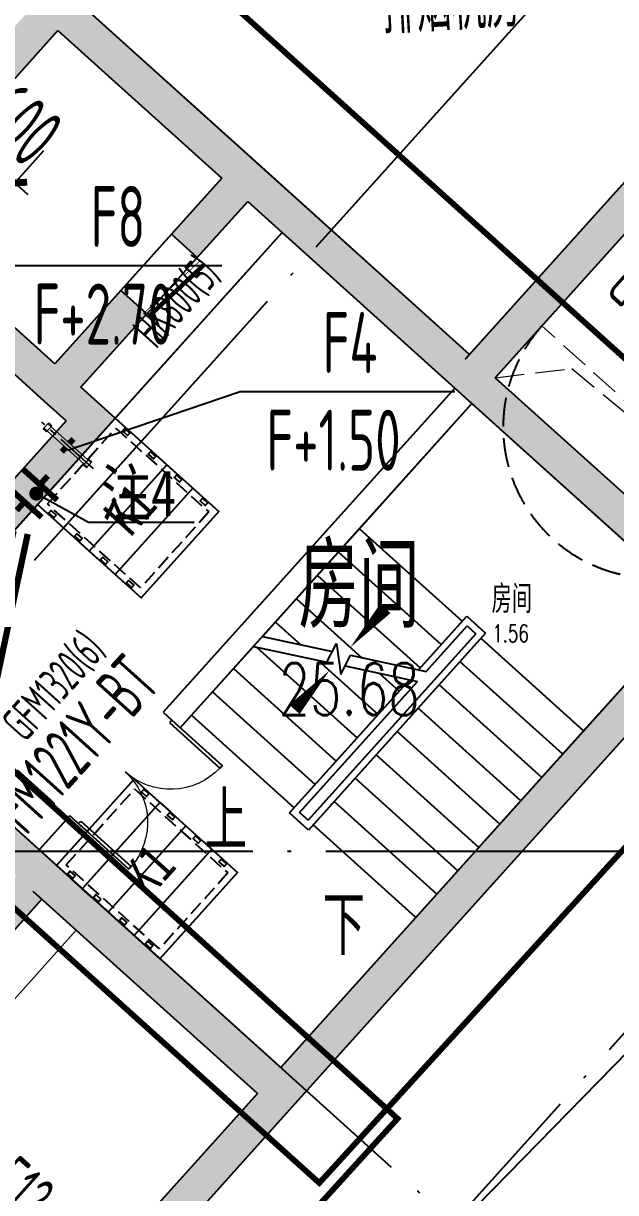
# Model space of a CAD drawing. Extents: x -473190 to 2138458, y -81875 to 2633646.
# Drawn here: x 1084109 to 1089212, y 51005 to 61070 of the extents above; entities that cross this region are included whole.
import ezdxf

# ---------------------------------------------------------------- set-up
doc = ezdxf.new("R2010")
doc.units = 0
doc.header["$LTSCALE"] = 1000
for name, pattern in [('__DASH', [0.35, 0.25, -0.1]), ('CENTER2', [1.125, 0.75, -0.125, 0.125, -0.125]), ('CONTINOUS', [0]), ('DASH', [0.35, 0.25, -0.1]), ('DOTE', [2.42, 2, -0.2, 0.02, -0.2])]:
    doc.linetypes.add(name, pattern=pattern)
for name, color, linetype in [('A-DIM_SYMB', 3, 'Continuous'), ('A-PUB_TEXT', 7, 'Continuous'), ('A-STAIR', 3, 'Continuous'), ('A-WALL', 2, 'Continuous'), ('CASING', 1, 'Continuous'), ('CASING-TEXT', 1, 'CONTINOUS'), ('DOOR_FIRE', 4, 'Continuous'), ('DOOR_FIRE_TEXT', 7, 'Continuous'), ('DOTE', 1, 'DOTE'), ('PUB_HATCH', 8, 'Continuous'), ('RF-JSK', 9, 'Continuous'), ('RF-M', 4, 'Continuous'), ('RF-MBH', 11, 'Continuous'), ('RF-QT', 30, 'Continuous'), ('SPACE', 7, 'Continuous'), ('STAIR', 2, 'Continuous'), ('TEL_LEAD', 3, 'Continuous'), ('TEL_TEXT', 7, 'Continuous'), ('TH_TEXT', 7, 'Continuous'), ('人防电气套管', 6, 'Continuous'), ('人防通风设备', 240, 'Continuous'), ('图层1', 7, 'Continuous'), ('索引线', 252, 'Continuous'), ('设备轴线', 8, 'Continuous')]:
    doc.layers.add(name, color=color, linetype=linetype)
for name, color, linetype, lineweight in [('HOLE', 52, 'Continuous', 15), ('RF-WZ', 110, 'Continuous', 0), ('人防风管', 20, 'Continuous', 13), ('预留穿墙', 1, 'CONTINOUS', 13)]:
    doc.layers.add(name, color=color, linetype=linetype, lineweight=lineweight)
doc.styles.add('8B2_02', font='tssdeng.shx', dxfattribs={"width": 0.6, "bigfont": 'TSSDCHN.shx'})
doc.styles.add('_TCH_DIM', font='SIMPLEX', dxfattribs={"bigfont": 'GBCBIG'})
doc.styles.add('_TCH_DIM_T3', font='tssdeng.shx', dxfattribs={"width": 0.564706, "bigfont": '@@@tssdchn.shx'})
doc.styles.add('_TCH_SPACE', font='SIMPLEX', dxfattribs={"height": 5, "bigfont": 'GBCBIG'})
doc.styles.add('_TCH_WINDOW', font='tssdeng.shx', dxfattribs={"width": 0.8, "height": 3.5, "bigfont": 'tssdchn.shx'})
doc.styles.add('TYDG_01', font='', dxfattribs={"width": 0.8})
doc.styles.add('TYDG_02', font='TSSDENG', dxfattribs={"width": 0.8, "bigfont": 'TSSDCHN'})
doc.styles.add('宋体', font='', dxfattribs={"width": 0.8})
doc.styles.get('TYDG_01').set_extended_font_data('SimSun')
doc.styles.get('宋体').set_extended_font_data('SimSun')
doc.dimstyles.new('_TCH_ARCH&&150', dxfattribs={"dimtxt": 525, "dimasz": 150, "dimexe": 375, "dimexo": 450, "dimgap": 150, "dimtad": 1, "dimdec": 0, "dimzin": 0, "dimdsep": 46, "dimtxsty": '_TCH_DIM_T3', "dimblk": 'ARCHTICK', "dimcen": 0.09, "dimclrt": 7, "dimazin": 2, "dimtfac": 1, "dimtdec": 0, "dimtix": 1, "dimtmove": 2, "dimatfit": 3, "dimfxl": 0, "dimtolj": 1, "dimtzin": 0, "dimarcsym": 0})

# ---------------------------------------------------------------- blocks, each defined once
blk = doc.blocks.new('A$C031B73C8')
at = {"layer": 'HOLE', "linetype": 'DASH'}
blk.add_lwpolyline([(164869.7, -101176.3), (164468.2, -101622.2), (166400.4, -103361.9), (166801.9, -102916)], close=True, dxfattribs=at)
blk.add_lwpolyline([(164468.2, -101622.2), (165126.5, -101544.2), (166801.9, -102916)], dxfattribs=at)
at = {"layer": 'SPACE', "style": '_TCH_SPACE'}
blk.add_text('房间', height=241.13, dxfattribs=at).set_placement((164436.7, -103648.5))
at = {"layer": 'SPACE', "style": '_TCH_SPACE', "width": 0.705882}
blk.add_text('1.56', height=148.75, dxfattribs=at).set_placement((164442.1, -103897.9))
blk = doc.blocks.new('RFJSK1')
at = {"layer": 'RF-JSK'}
for p, q in [((220418, 104411), (220418, 104351)), ((221398, 104411), (221398, 104351)), ((220418, 104111), (220418, 104051)), ((221398, 104111), (221398, 104051)), ((220418, 103811), (220418, 103751)), ((221398, 103811), (221398, 103751)), ((220418, 103511), (220418, 103451)), ((221398, 103511), (221398, 103451))]:
    blk.add_line(p, q, dxfattribs=at)
for points in [[(220408, 104531), (221408, 104531), (221408, 103331), (220408, 103331), (220408, 104531)], [(220408, 104411), (220408, 104531), (221408, 104531), (221408, 104411)], [(220408, 104411), (220448, 104411), (220448, 104351), (220408, 104351)], [(221408, 104411), (221368, 104411), (221368, 104351), (221408, 104351)], [(221408, 104351), (221408, 104231), (220408, 104231), (220408, 104351)], [(220408, 104111), (220408, 104231), (221408, 104231), (221408, 104111)], [(220408, 104111), (220448, 104111), (220448, 104051), (220408, 104051)], [(221408, 104111), (221368, 104111), (221368, 104051), (221408, 104051)], [(221408, 104051), (221408, 103931), (220408, 103931), (220408, 104051)], [(220408, 103811), (220408, 103931), (221408, 103931), (221408, 103811)], [(220408, 103811), (220448, 103811), (220448, 103751), (220408, 103751)], [(221408, 103811), (221368, 103811), (221368, 103751), (221408, 103751)], [(221408, 103751), (221408, 103631), (220408, 103631), (220408, 103751)], [(220408, 103511), (220408, 103631), (221408, 103631), (221408, 103511)], [(220408, 103511), (220448, 103511), (220448, 103451), (220408, 103451)], [(221408, 103511), (221368, 103511), (221368, 103451), (221408, 103451)], [(221408, 103451), (221408, 103331), (220408, 103331), (220408, 103451)]]:
    blk.add_lwpolyline(points, dxfattribs=at)
at = {"layer": 'RF-JSK', "linetype": '__DASH', "ltscale": 0.5}
blk.add_lwpolyline([(220468, 104471), (221348, 104471), (221348, 103391), (220468, 103391)], close=True, dxfattribs=at)
at = {"layer": 'RF-JSK', "color": 110, "style": 'TYDG_01', "width": 0.8}
blk.add_text('K1', height=339.9, dxfattribs=at).set_placement((220727, 103744))
blk = doc.blocks.new('$DorLib2D$00000002')
for p, q in [((-0.5, 0), (-0.5, 0.4875)), ((-0.475, 0.4875), (-0.5, 0.4875)), ((-0.475, 0), (-0.475, 0.4875)), ((0.475, 0), (0.475, 0.4875)), ((0.475, 0.4875), (0.5, 0.4875)), ((0.5, 0), (0.5, 0.4875)), ((-0.5, 0), (-0.475, 0)), ((0.5, 0), (0.475, 0))]:
    blk.add_line(p, q)
at = {"lineweight": 13}
for centre, start, end in [((-0.4875, 0), 0, 88.53072), ((0.4875, 0), 91.46928, 180)]:
    blk.add_arc(centre, 0.4875, start, end, dxfattribs=at)
blk = doc.blocks.new('$DorLib2D$00000196')
at = {"color": 0}
for p, q in [((-0.5, 0.357), (0.366, 0.857)), ((-0.5, -0.357), (0.366, -0.857)), ((-0.557, -0.456), (0.309, -0.956))]:
    blk.add_line(p, q, dxfattribs=at)
at = {"color": 0, "const_width": 0.0714}
blk.add_lwpolyline([(-0.557, 0.456), (0.309, 0.956)], dxfattribs=at)
blk = doc.blocks.new('$WINLIB2D$00000039')
at = {"color": 0}
for points in [[(-0.5, 0.5), (-0.5, -0.5)], [(0.5, 0.5), (-0.5, 0.5)], [(0.5, -0.5), (0.5, 0.5)], [(-0.5, 0.1667), (0.5, 0.1667)], [(-0.3839, -0.1667), (-0.448, 0.1667)], [(-0.3159, -0.1667), (-0.38, 0.1667)], [(-0.2479, -0.1667), (-0.312, 0.1667)], [(-0.1799, -0.1667), (-0.244, 0.1667)], [(-0.1119, -0.1667), (-0.176, 0.1667)], [(-0.0439, -0.1667), (-0.108, 0.1667)], [(0.0241, -0.1667), (-0.04, 0.1667)], [(0.0921, -0.1667), (0.028, 0.1667)], [(0.16, -0.1667), (0.0959, 0.1667)], [(0.228, -0.1667), (0.1639, 0.1667)], [(0.296, -0.1667), (0.2319, 0.1667)], [(0.364, -0.1667), (0.2999, 0.1667)], [(0.432, -0.1667), (0.3679, 0.1667)], [(0.5, -0.1667), (0.4359, 0.1667)], [(-0.4519, -0.1667), (-0.5, 0.0836)], [(-0.5, -0.1667), (0.5, -0.1667)], [(0.5, -0.5), (-0.5, -0.5)]]:
    blk.add_lwpolyline(points, dxfattribs=at)
blk = doc.blocks.new('$DorLib2D$00000249')
at = {"color": 0}
for points, const_width in [([(-0.504, 0.274), (0.492, 0.361)], 0.06), ([(-0.5, 0.2), (-0.254, 0.221)], 0.01), ([(-0.156, 0.23), (0.13, 0.255)], 0.01), ([(0.207, 0.262), (0.496, 0.287)], 0.01)]:
    blk.add_lwpolyline(points, dxfattribs=dict(at, const_width=const_width))
blk = doc.blocks.new('$DorLib2D$00000192')
at = {"color": 0}
blk.add_line((-0.5, 0.125), (0.366, 0.625), dxfattribs=at)
at = {"color": 0, "const_width": 0.0417}
blk.add_lwpolyline([(-0.5417, 0.1972), (0.3244, 0.6972)], dxfattribs=at)
blk = doc.blocks.new('afasgasg')
at = {"layer": 'PUB_HATCH'}
for points in [[(498718.7, -756298.7), (498859.9, -756291.3), (500298.6, -754693.5), (500276.4, -754269.9), (498637, -756090.6)], [(500276.4, -754269.9), (500298.6, -754693.5), (501710.5, -755964.9), (501862.2, -756020.7), (502022.8, -755842.3)], [(503925.2, -757689.8), (504066.4, -757682.4), (505404.7, -756196.1), (505516.3, -755623.8), (503843.5, -757481.7)], [(501862.2, -756020.7), (501933.5, -756165.6), (503865.7, -757905.4), (503925.2, -757689.8), (503843.5, -757481.7), (502022.8, -755842.3)], [(501710.5, -755964.9), (501275.6, -756447.9), (501498.6, -756648.7), (501933.5, -756165.6), (501862.2, -756020.7)], [(500343.2, -757707.6), (500271.9, -757562.7), (498859.9, -756291.3), (498718.7, -756298.7), (498659.2, -756514.2), (500182.6, -757886)], [(500494.9, -757763.4), (501063.6, -757131.7), (500840.7, -756931), (500271.9, -757562.7), (500343.2, -757707.6)], [(500368.4, -758053.3), (500792.1, -758031), (500494.9, -757763.4), (500343.2, -757707.6), (500182.6, -757886)], [(503925.2, -757689.8), (503865.7, -757905.4), (505797.8, -759645.1), (505939.1, -759637.7), (505998.6, -759422.2), (504066.4, -757682.4)], [(500368.4, -758053.3), (499699.3, -758796.4), (499922.2, -758997.1), (500792.1, -758031)], [(505939.1, -759637.7), (505797.8, -759645.1), (502218, -763620.9), (502158.5, -763836.5), (502240.2, -764044.6), (506020.8, -759845.9)], [(500088.1, -762026.1), (500248.7, -761847.7), (498650.9, -760409.1), (498521.6, -760373.4), (498450.2, -760632.1), (499936.4, -761970.3)], [(500085.1, -762104.1), (500285.8, -761881.2), (500248.7, -761847.7), (500088.1, -762026.1), (500159.4, -762171.1)], [(502158.5, -763836.5), (502218, -763620.9), (500285.8, -761881.2), (500085.1, -762104.1), (502017.3, -763843.9)], [(499936.4, -761970.3), (499367.7, -762602), (499590.6, -762802.7), (500159.4, -762171.1), (500088.1, -762026.1)], [(502158.5, -763836.5), (502017.3, -763843.9), (500377.9, -765664.6), (500600.8, -765865.3), (502240.2, -764044.6)]]:
    blk.add_hatch(color=256, dxfattribs=at).paths.add_polyline_path(points)
at = {"color": 2}
blk.add_lwpolyline([(503843.5, -757481.7), (503810, -757518.8), (507055.3, -753914.6), (503488.2, -750702.8), (500276.4, -754269.9), (503843.5, -757481.7)], dxfattribs=at)
at = {"color": 2, "elevation": -650}
blk.add_lwpolyline([(498650.9, -760409.1), (502230.7, -756433.3), (505797.8, -759645.1), (502218, -763620.9), (498650.9, -760409.1)], dxfattribs=at)
at = {"color": 4}
blk.add_lwpolyline([(500792.1, -758031), (502230.7, -756433.3)], dxfattribs=at)
at = {"layer": 'A-DIM_SYMB'}
for points in [[(502827.5, -762010, 0, 0, 0), (504848.3, -759765.7, 0, 0, 0), (503845, -758862.4, 0, 0, 0), (502817.9, -760003.1, 0, 120, 0), (503119, -759668.7, 0, 0, 0)], [(501824.2, -761106.7, 0, 0, 0), (502637.2, -760203.7, 0, 120, 0), (502336.1, -760538.2, 0, 0, 0)]]:
    blk.add_lwpolyline(points, format="xyseb", dxfattribs=at)
at = {"layer": 'A-STAIR'}
for p, q in [((503865.7, -757905.4), (502895.4, -758982.9)), ((505797.8, -759645.1), (503865.7, -757905.4)), ((502060.3, -759910.5), (502895.4, -758982.9)), ((502895.4, -758982.9), (503779.8, -759779.2)), ((502895.4, -758982.9), (503779.8, -759779.2)), ((502714.8, -759183.6), (503599.1, -759979.8)), ((502534.1, -759384.2), (503418.4, -760180.5)), ((502353.4, -759584.9), (502917.3, -760092.6)), ((504827.6, -760722.7), (505797.8, -759645.1)), ((502172.8, -759785.5), (502389.1, -759980.4)), ((503404.3, -760196.1), (503819.9, -759734.6)), ((503472.1, -760210.6), (503824.4, -759819.3)), ((503472.1, -760210.6), (503824.4, -759819.3)), ((503819.9, -759734.6), (503983.4, -759881.8)), ((503824.4, -759819.3), (503898.7, -759886.3)), ((503824.4, -759819.3), (503898.7, -759886.3)), ((502060.3, -759910.5), (502663.2, -760038.6)), ((503898.7, -759886.3), (502453.3, -761491.5)), ((503898.7, -759886.3), (502453.3, -761491.5)), ((503983.4, -759881.8), (502457.8, -761576.2)), ((504827.6, -760722.7), (503943.3, -759926.4)), ((503943.3, -759926.4), (504827.6, -760722.7)), ((501450.1, -760588.1), (501983, -759996.3)), ((501983, -759996.3), (502616.2, -760130.9)), ((502009.6, -760001.9), (502876.4, -760782.4)), ((502616.2, -760130.9), (502697.2, -759971.9)), ((502697.2, -759971.9), (502734.6, -760238.2)), ((502537.8, -760114.2), (503057.1, -760581.8)), ((502734.6, -760238.2), (502819.4, -760071.8)), ((502819.4, -760071.8), (503472.1, -760210.6)), ((504646.9, -760923.3), (503762.6, -760127.1)), ((501811.4, -760186.8), (502695.8, -760983.1)), ((502772.4, -760164.1), (503394.8, -760296.4)), ((503066, -760226.5), (503237.8, -760381.1)), ((502294.3, -761429), (503327.1, -760282)), ((502379, -761424.5), (503394.8, -760296.4)), ((502379, -761424.5), (503394.8, -760296.4)), ((504466.3, -761124), (503581.9, -760327.7)), ((501630.8, -760387.5), (502515.1, -761183.7)), ((504285.6, -761324.6), (503401.3, -760528.4)), ((501450.1, -760588.1), (502334.4, -761384.4)), ((504104.9, -761525.3), (503220.6, -760729)), ((504827.6, -760722.7), (503382.3, -762327.9)), ((503924.3, -761725.9), (503039.9, -760929.7)), ((503743.6, -761926.6), (502859.3, -761130.3)), ((503562.9, -762127.2), (502678.6, -761330.9)), ((502457.8, -761576.2), (502294.3, -761429)), ((502453.3, -761491.5), (502379, -761424.5)), ((502379, -761424.5), (502453.3, -761491.5)), ((503382.3, -762327.9), (502497.9, -761531.6))]:
    blk.add_line(p, q, dxfattribs=at)
at = {"layer": 'A-WALL'}
for p, q in [((503717, -757771.5), (501204.2, -760562.4)), ((501352.8, -760696.2), (503865.7, -757905.4)), ((501204.2, -760562.4), (501352.8, -760696.2)), ((500401.2, -761454.2), (500137.2, -761747.4)), ((500549.8, -761588), (500401.2, -761454.2)), ((500285.8, -761881.2), (500549.8, -761588))]:
    blk.add_line(p, q, dxfattribs=at)
at = {"layer": 'RF-M'}
for p, q in [((501275.6, -756447.9), (500840.7, -756931)), ((501498.6, -756648.7), (501063.6, -757131.7))]:
    blk.add_line(p, q, dxfattribs=at)
at = {"layer": 'RF-M', "lineweight": 15}
for p, q in [((501176.9, -757603.7), (501846, -756860.6)), ((499018, -764036.5), (500456.7, -762438.7, -325))]:
    blk.add_line(p, q, dxfattribs=at)
at = {"layer": 'RF-QT'}
for p, q in [((500276.4, -754269.9), (502022.8, -755842.3)), ((498859.9, -756291.3), (500298.6, -754693.5)), ((500298.6, -754693.5), (501710.5, -755964.9)), ((503843.5, -757481.7), (505516.3, -755623.8)), ((502022.8, -755842.3), (503843.5, -757481.7)), ((501710.5, -755964.9), (501275.6, -756447.9)), ((501498.6, -756648.7), (501933.5, -756165.6)), ((501933.5, -756165.6), (503865.7, -757905.4)), ((504066.4, -757682.4), (505404.7, -756196.1)), ((500271.9, -757562.7), (498859.9, -756291.3)), ((501275.6, -756447.9), (501498.6, -756648.7)), ((500182.6, -757886), (498659.2, -756514.2)), ((500840.7, -756931), (500271.9, -757562.7)), ((501063.6, -757131.7), (500840.7, -756931)), ((500494.9, -757763.4), (501063.6, -757131.7)), ((504066.4, -757682.4), (505998.6, -759422.2)), ((500792.1, -758031), (500494.9, -757763.4)), ((500368.4, -758053.3), (500182.6, -757886)), ((503865.7, -757905.4), (505797.8, -759645.1)), ((500368.4, -758053.3), (499699.3, -758796.4)), ((499922.2, -758997.1), (500792.1, -758031)), ((505797.8, -759645.1), (502218, -763620.9)), ((506020.8, -759845.9), (502240.2, -764044.6)), ((500248.7, -761847.7), (498650.9, -760409.1)), ((500285.8, -761881.2), (500248.7, -761847.7)), ((502218, -763620.9), (500285.8, -761881.2)), ((502017.3, -763843.9), (500085.1, -762104.1)), ((500085.1, -762104.1), (500159.4, -762171.1)), ((499590.6, -762802.7), (500159.4, -762171.1)), ((502017.3, -763843.9), (500377.9, -765664.6)), ((502240.2, -764044.6), (500600.8, -765865.3))]:
    blk.add_line(p, q, dxfattribs=at)
at = {"layer": 'DOOR_FIRE'}
ref = blk.add_blockref('$DorLib2D$00000002', (500877, -761075.2), dxfattribs=dict(at, xscale=1200, yscale=-1200, zscale=200, rotation=47.99999999980147))
ref.add_attrib('A', 'FM1221Y-BT', (500026.1, -761632.8), dxfattribs={"layer": 'DOOR_FIRE_TEXT', "height": 446.25, "rotation": 48, "style": '_TCH_WINDOW', "width": 0.564706})
at = {"layer": 'RF-JSK', "linetype": 'ByBlock', "rotation": 48.00000000007903}
for p in [(430322.5, -992514), (430485.4, -995621)]:
    blk.add_blockref('RFJSK1', p, dxfattribs=at)
at = {"layer": 'RF-M'}
ref = blk.add_blockref('$DorLib2D$00000196', (506761, -757081), dxfattribs=dict(at, xscale=800, yscale=-800, zscale=500, rotation=317.999999999987))
ref.add_attrib('A', 'GFM0820(6)左', (505002.2, -756942.2), dxfattribs={"layer": 'RF-MBH', "height": 350, "rotation": 318, "style": '_TCH_WINDOW', "width": 0.8})
at = {"layer": 'RF-M', "lineweight": 15}
ref = blk.add_blockref('$DorLib2D$00000249', (501169.6, -756789.8), dxfattribs=dict(at, xscale=-650, yscale=650, zscale=300, rotation=227.9999999999895))
ref.add_attrib('A', 'HK800(5)', (501145.8, -757442.2), dxfattribs={"layer": 'RF-MBH', "lineweight": 15, "height": 297.5, "rotation": 48, "style": '_TCH_WINDOW', "width": 0.564706})
at = {"layer": 'RF-M'}
ref = blk.add_blockref('$DorLib2D$00000192', (499375.8, -759379.8), dxfattribs=dict(at, xscale=1300, yscale=1300, zscale=300, rotation=227.9999999996137))
ref.add_attrib('A', 'GFM1320(6)', (500017.2, -760827.1), dxfattribs={"layer": 'RF-MBH', "height": 297.5, "rotation": 48, "style": '_TCH_WINDOW', "width": 0.564706})
ref = blk.add_blockref('$WINLIB2D$00000039', (499553, -764787.3), dxfattribs=dict(at, xscale=-1500, yscale=-200, zscale=200, rotation=138.0000000000014))
ref.add_attrib('A', 'BYC1512', (499126.8, -764213.5), dxfattribs={"layer": 'RF-MBH', "height": 446.25, "rotation": 318, "style": '_TCH_WINDOW', "width": 0.564706})
at = {"layer": 'A-PUB_TEXT', "style": '_TCH_DIM'}
for s, p in [('上', (501562.5, -761748.7)), ('下', (502579.7, -762652))]:
    blk.add_text(s, height=506.4, dxfattribs=at).set_placement(p)
at = {"layer": 'SPACE', "color": 2, "style": '_TCH_SPACE'}
blk.add_text('房间', height=723.4, dxfattribs=at).set_placement((502371.1, -759838.8))
at = {"layer": 'SPACE', "color": 2, "style": '_TCH_SPACE', "width": 0.705882}
blk.add_text('25.68', height=446.25, dxfattribs=at).set_placement((502199.9, -760586.9))
blk = doc.blocks.new('TG11')
at = {"layer": '人防电气套管', "const_width": 50}
for points in [[(150, 200), (150, 100)], [(350, 100), (-50, 100)], [(350, -100), (-50, -100)], [(150, -100), (150, -200)]]:
    blk.add_lwpolyline(points, dxfattribs=at)
at = {"layer": '人防电气套管'}
blk.add_circle((150, 0), 0.00936, dxfattribs=at)
blk = doc.blocks.new('A$C1A97502D')
at = {"layer": 'TEL_LEAD'}
for p, q in [((-37236, -107920), (-36787, -108167)), ((-36787, -108167), (-35877, -108167))]:
    blk.add_line(p, q, dxfattribs=at)
at = {"layer": 'TEL_LEAD', "const_width": 60}
blk.add_lwpolyline([(-37263, -107905, 1), (-37210, -107934, 1)], format="xyb", close=True, dxfattribs=at)
at = {"layer": '人防电气套管', "rotation": 317.9999999999876}
blk.add_blockref('TG11', (-37383, -107816), dxfattribs=at)
at = {"layer": 'TEL_TEXT', "style": '宋体', "width": 0.8}
blk.add_text('注4', height=396.5, dxfattribs=at).set_placement((-36681, -108114))
blk = doc.blocks.new('A$C288438C9')
at = {"layer": '人防通风设备', "const_width": 50}
for points in [[(50, 300), (0, 300)], [(100, 300), (150, 300)]]:
    blk.add_lwpolyline(points, dxfattribs=at)
at = {"layer": '人防风管'}
for p, q in [((50, 50), (50, 550)), ((100, 50), (100, 550))]:
    blk.add_line(p, q, dxfattribs=at)
for points in [[(40, 515), (110, 515), (110, 550), (40, 550)], [(40, 50), (110, 50), (110, 85), (40, 85)]]:
    blk.add_lwpolyline(points, close=True, dxfattribs=at)
at = {"layer": '设备轴线', "linetype": 'CENTER2', "ltscale": 0.5}
blk.add_line((75, 0), (75, 600), dxfattribs=at)
blk = doc.blocks.new('_ArchTick')
at = {"color": 0, "linetype": 'ByBlock', "const_width": 0.4}
blk.add_lwpolyline([(-0.5, -0.5), (0.5, 0.5)], dxfattribs=at)
blk = doc.blocks.new('*D5903')
at = {"layer": 'CASING-TEXT', "color": 0, "lineweight": -2, "transparency": 16777216}
for p, q in [((-36570, -99878), (-36018, -99265)), ((-36269, -99544), (-36381, -99443)), ((-36269, -99544), (-35823, -99945)), ((-36124, -100280), (-35572, -99667)), ((-35823, -99945), (-35712, -100046))]:
    blk.add_line(p, q, dxfattribs=at)
at = {"layer": 'Defpoints', "color": 0, "transparency": 16777216}
for p in [(-35823, -99945), (-36872, -100212), (-36425, -100614)]:
    blk.add_point(p, dxfattribs=at)
at = {"layer": 'CASING-TEXT', "color": 0, "lineweight": -2, "transparency": 16777216, "xscale": 150, "yscale": 150, "zscale": 150}
for p, rotation in [((-36269, -99544), 318.0000000000674), ((-35823, -99945), 138.0000000000674)]:
    blk.add_blockref('_ArchTick', p, dxfattribs=dict(at, rotation=rotation))
at = {"layer": 'CASING-TEXT', "color": 7, "transparency": 16777216, "insert": (-35770, -99438), "char_height": 525, "attachment_point": 5, "rotation": 318, "style": '_TCH_DIM_T3'}
blk.add_mtext('\\A1;600', dxfattribs=at)
blk = doc.blocks.new('A$C77B03727')
at = {"layer": 'CASING'}
for p, q in [((-35887.2, -100655), (-34039.9, -100655)), ((-35370, -102247.1), (-33880.7, -101740.2)), ((-33880.7, -101740.2), (-32033.4, -101740.2))]:
    blk.add_line(p, q, dxfattribs=at)
at = {"layer": '预留穿墙', "lineweight": -3, "xscale": -1, "rotation": 48.00000000006889}
blk.add_blockref('A$C288438C9', (-35095.3, -102350), dxfattribs=at)
at = {"layer": 'TH_TEXT', "style": 'TYDG_02', "width": 0.64}
for s, p in [('F8', (-35170.3, -100497.5)), ('F+2.70', (-35661.4, -101337.5)), ('F4', (-33170.3, -101582.7)), ('F+1.50', (-33654.9, -102422.7))]:
    blk.add_text(s, height=525, dxfattribs=at).set_placement(p)
at = {"layer": 'CASING-TEXT'}
dim = blk.add_aligned_dim(p1=(-36871.5, -100212.5), p2=(-36425.5, -100614.1), distance=900, dimstyle='_TCH_ARCH&&150', dxfattribs=at)
dim.commit()
dim.dimension.update_dxf_attribs({"geometry": '*D5903', "text_midpoint": (-35770.2, -99437.9)})

msp = doc.modelspace()

# ---------------------------------------------------------------- linework, layer by layer
msp.add_lwpolyline([(1112156.7, 75580.2), (1058245.2, 20445.9), (1054306.6, 23992.3), (1056358.3, 26249), (1048706.7, 33205.4), (1048706.7, 35640.6), (1047031.7, 35643), (1019281.7, 35643), (1019477.2, 102367.4), (1046081.7, 102367.4), (1046081.7, 96967.4), (1043106.7, 96967.4), (1043106.7, 95017.4), (1057856.7, 95017.4), (1057856.7, 150642.4)])
at = {"layer": 'DOTE', "color": 127, "linetype": 'DOTE', "ltscale": 1.5}
for p, q in [((994333.1, -43362.2), (1127072.2, 104059.5)), ((999286.8, -47574.7), (1131902.7, 99710.1)), ((1074258.1, 62948.1), (1097897.2, 41663.3)), ((1158685.6, 53942.4), (1029856.7, 53942.4))]:
    msp.add_line(p, q, dxfattribs=at)
at = {"layer": 'STAIR', "color": 9, "linetype": 'DASH'}
msp.add_arc((1089542.5, 57596.2), 1300, 138, 318, dxfattribs=at)
at = {"layer": '图层1', "color": 6, "linetype": 'DASH', "const_width": 50}
for points in [[(1084546.2, 62457.2), (1091400.2, 56285.8), (1086658.7, 51088), (1079804.7, 57259.4)], [(1077892.1, 60184.7), (1087332.9, 51642.3), (1081396.4, 45117.3), (1071955.6, 53659.8)]]:
    msp.add_lwpolyline(points, close=True, dxfattribs=at)

# ---------------------------------------------------------------- block references
for name, p in [('A$C77B03727', (1119858.5, 159642.4)), ('A$C1A97502D', (1121456.7, 164942.4)), ('A$C031B73C8', (923706.7, 159642.4))]:
    msp.add_blockref(name, p)
at = {"layer": '索引线'}
msp.add_blockref('afasgasg', (584108.5, 815702.6), dxfattribs=at)

# ---------------------------------------------------------------- texts
at = {"layer": 'RF-WZ', "style": '8B2_02', "width": 0.6}
msp.add_text('排烟机房', height=525, rotation=3.06926, dxfattribs=at).set_placement((1087206.4, 60978.3))

doc.saveas('drawing.dxf')
